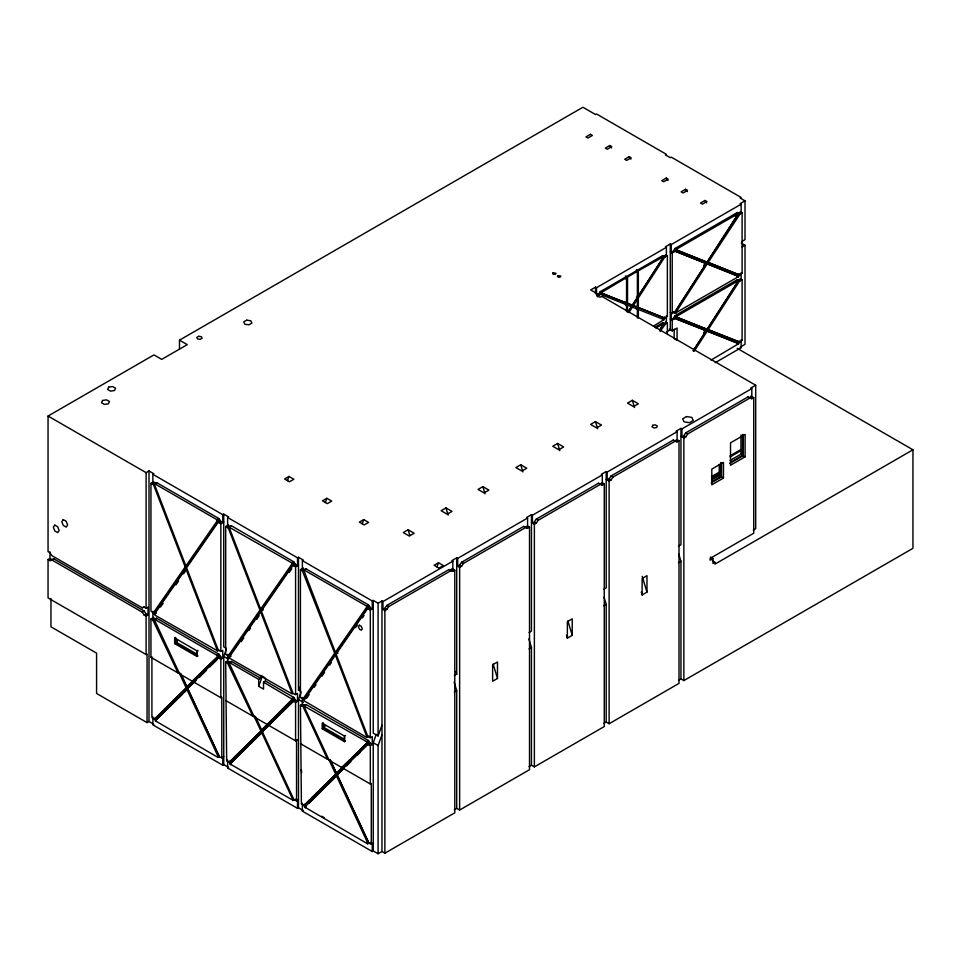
<?xml version="1.0" encoding="UTF-8"?>
<svg xmlns="http://www.w3.org/2000/svg" width="961" height="961" viewBox="0 0 961 961"><rect width="100%" height="100%" fill="white"/><g stroke="black" fill="none" stroke-linecap="round" stroke-linejoin="round"><path stroke-width="1.44" d="M260.635 675.379L260.635 678.262L231.469 661.432L229.547 662.105L227.625 661L225.691 662.117L226.664 760.656L227.625 760.103L227.625 768.007L228.598 767.455L223.745 764.644L223.745 656.423L226.291 649.396M287.471 480.656L288.997 476.44L293.85 479.251L289.465 481.785L284.612 478.974L288.997 476.44M295.123 563.915L293.177 565.032L261.332 610.944L293.177 693.626L295.58 694.563L297.526 693.434L297.526 701.35L295.604 700.245L293.682 697.35L265.488 681.073L263.542 682.19L263.542 689.109L258.689 686.31L262.257 676.484M325.335 502.507L326.86 498.303L331.713 501.101L327.317 503.636L322.464 500.837L326.86 498.303M300.925 691.391L298.487 689.998L299.52 687.175M369.865 607.064L367.931 608.181L336.086 654.093L367.931 736.775L370.321 737.712L372.267 736.594L372.267 744.499L370.345 743.394L368.435 740.499L306.211 704.581L304.289 705.266L302.379 704.149L300.433 705.278L301.406 803.816L302.379 803.252L302.379 811.168L303.352 810.603L298.487 807.805L298.487 699.572L301.045 692.545M362.213 523.817L363.738 519.601L368.604 522.4L364.207 524.934L359.354 522.135L363.738 519.601M451.862 568.54L454.781 570.221L454.781 812.85L384.88 853.2L381.973 851.518L378.093 853.752L373.24 850.953L373.24 742.733L376.292 734.288M436.955 566.966L438.492 562.75L443.345 565.548L438.949 568.083L434.096 565.284L438.492 562.75M372.267 600.985L372.267 608.89L370.345 607.784L368.435 604.889L306.211 568.972L304.289 569.657L302.379 568.54L302.379 560.635L372.267 600.985L373.24 600.421L373.24 733.147L378.093 735.946L381.973 725.243M378.093 853.752L378.093 745.532L381.973 734.817M653.456 326.163L664.003 319.629L598.895 293.778L599.868 294.342L599.388 295.063L598.415 294.51L600.337 291.615L662.549 255.686L664.471 256.371L666.393 255.266L666.393 247.349L596.505 287.699L595.532 287.147L590.679 289.946L597.49 293.874L596.721 295.52L599.388 297.057L602.235 296.613L755.694 385.217L755.694 528.742L753.268 530.136M174.65 643.582L175.623 643.029L197.942 655.919L196.969 656.471L174.65 643.582L174.65 637.984L196.969 650.873L196.933 654.165L176.632 642.441L177.461 639.654M324.181 727.633L325.01 726.192L324.181 724.366L324.181 727.633L344.482 739.345L344.482 736.078L322.199 723.165L322.199 728.774L344.519 741.664L345.492 741.099L323.16 728.21L322.199 728.774M627.941 312.037L631.449 306.619L632.41 307.172L628.914 312.601M632.386 305.154L637.383 307.304L632.386 305.154L636.422 298.907L637.383 299.472L637.383 318.007M628.314 311.712L631.473 306.799L630.5 306.247M632.41 305.346L626.548 302.859L632.41 305.346L637.383 297.646L637.383 271.338L636.422 270.786M637.383 295.58L638.356 296.144L664.003 256.419L662.549 255.686M633.359 305.718L637.383 299.472M638.356 307.688L638.356 297.97L664.964 256.755L667.366 255.818L667.366 316.349L664.964 318.175L637.383 307.136L664.964 318.175M659.943 329.647L663.991 323.376L665.444 324.097L667.366 322.992L667.366 333.671M659.955 329.863L664.003 323.593L663.03 323.028M660.099 331.461L665.444 324.097M703.632 265.596L705.254 263.086L738.745 276.48L675.571 312.95L707.164 264.023M735.345 216.465L737.784 212.705L738.745 213.27L707.164 262.197L674.598 249.187L707.164 262.197M675.415 311.136L706.191 263.458L738.745 276.48M707.128 262.005L738.733 213.042L740.186 213.774L742.108 212.669L742.108 273.2L739.706 275.026L707.128 262.005L739.706 275.026M675.078 312.553L673.156 311.881L674.61 312.613L706.215 263.65L673.637 250.629L705.254 263.086M708.101 262.569L740.186 213.774M703.632 332.77L705.254 330.26L706.215 330.824L693.253 350.909M693.229 350.705L706.191 330.632L738.745 343.642L711.044 360.087M671.246 312.986L671.246 319.629L673.156 318.523L675.078 315.628L737.303 279.711L738.745 280.444L707.164 329.371L674.598 316.349L739.706 342.2L742.108 340.362L742.108 279.843L740.162 278.714M694.202 351.27L707.164 331.197L738.745 343.642M708.101 329.731L739.706 280.78L742.108 279.843M450.913 570.209L452.835 569.104L452.835 561.188L382.946 601.55L382.946 609.454L384.856 608.349L386.778 605.454L449.003 569.537L452.859 571.339L454.781 570.221M382.946 609.454L384.88 610.571L386.802 609.466L388.724 606.571L450.937 570.654L452.859 571.339M600.829 292.901L626.548 303.039L599.856 292.336L600.829 292.901L626.548 277.597L626.548 311.7M529.523 527.072L527.577 525.955L527.577 518.039L457.688 558.389L457.688 566.305L459.61 565.2L461.52 562.305L523.745 526.376L527.601 528.178L529.523 527.072L529.523 769.689L459.634 810.039L456.715 808.357L454.289 809.763M456.715 565.741L459.634 567.422L461.544 566.317L463.466 563.422L525.679 527.505L527.601 528.178M741.135 204.2L671.246 244.55L671.246 252.455L673.156 251.35L675.078 248.455L737.303 212.537L739.213 213.222L741.135 212.105L741.135 204.2L740.162 203.636L745.015 200.837L745.015 239.673L742.108 241.355M670.273 251.902L672.22 253.019L674.61 251.193M675.571 249.74L738.745 213.27M663.991 317.623L662.549 319.797L663.522 320.349M604.265 483.924L602.319 482.794L602.319 474.89L532.43 515.24L532.43 523.144L534.352 522.039L536.274 519.144L598.487 483.227L602.343 485.029L604.265 483.924L604.265 726.54L534.376 766.89L531.457 765.208L529.03 766.614M531.457 522.592L534.376 524.274L536.298 523.168L538.208 520.273L600.433 484.344L602.343 485.029M670.273 319.076L672.22 320.193L674.61 318.355L706.215 330.824M675.571 316.914L738.745 280.444M738.733 274.462L737.303 276.636L738.264 277.2M679.007 440.763L677.073 439.645L677.073 431.729L607.172 472.079L607.172 479.995L609.094 478.89L611.016 475.995L673.229 440.078L677.097 441.868L679.007 440.763L679.007 683.391L609.118 723.741L606.211 722.059L603.784 723.453M606.211 479.431L609.118 481.113L611.04 480.007L612.95 477.112L675.175 441.195L677.097 441.868M739.706 342.2L738.733 341.635L737.303 343.81L738.264 344.374M749.892 397.602L751.814 396.497L751.814 388.58L681.926 428.93L681.926 436.847L683.836 435.729L685.758 432.834L747.97 396.917L751.838 398.719L753.748 397.614L753.748 533.223L710.071 558.437L710.071 560.215L712.99 558.533L712.99 563.482L714.924 562.353L714.924 564.131L912.95 449.796L912.95 548.323L683.86 680.58L680.953 678.898L678.526 680.304M680.953 436.282L683.86 437.964L685.782 436.859L687.704 433.964L749.916 398.034L751.838 398.719M153.34 612.89L185.185 566.978L187.131 565.861L155.286 611.761L153.34 612.89L150.949 611.052L150.949 483.359L153.856 481.677M185.893 565.969L217.474 520.43L219.42 519.312L187.827 564.852L185.893 565.969L154.301 483.96L156.727 482.662L218.94 518.592L220.862 521.487L222.772 522.592L222.772 514.676L152.883 474.326L152.883 482.242L154.805 483.347L156.727 482.662M154.301 614.331L185.893 568.792L217.474 650.813L154.781 615.064L154.301 614.331L156.247 613.214L155.286 611.761M220.381 520.754L218.435 521.883L186.59 567.783L218.435 650.465L220.838 651.402L222.772 650.285L222.772 658.201L220.838 659.318L218.916 658.213L218.435 657.492L220.381 656.363M160.511 607.064L163.07 603.364M175.875 584.913L178.446 581.213M183.563 573.825L185.269 571.375M228.081 656.039L259.938 610.127L261.873 609.01L230.027 654.922L228.081 656.039L225.691 654.213L225.691 526.508L228.598 524.826M260.635 609.118L292.228 563.578L294.162 562.461L262.581 608.001L260.635 609.118L229.042 527.108L231.469 525.823L293.682 561.741L295.604 564.636L297.526 565.741L297.526 557.824L227.625 517.474L227.625 525.391L229.547 526.496L231.469 525.823M229.042 657.492L260.635 611.953L292.228 693.962L229.523 658.213L229.042 657.492L230.988 656.363L229.547 654.201M241.235 641.6L243.794 637.912M248.911 630.524L250.629 628.062M256.599 619.449L259.158 615.749M289.261 572.372L291.772 568.744M302.835 699.188L334.68 653.288L336.614 652.159L304.769 698.07L302.835 699.188L300.433 697.362L300.433 569.669L303.352 567.987M335.377 652.279L366.97 606.739L368.904 605.622L337.323 651.15L335.377 652.279L303.796 570.257L305.73 569.14M306.583 698.287L309.142 694.599M314.271 687.211L315.977 684.749M321.959 676.136L324.518 672.448M329.635 665.06L331.341 662.597M355.618 627.605L357.3 625.191M362.321 617.935L364.003 615.52M180.524 673.301L179.551 673.853L192.236 681.181L219.42 654.922L186.866 686.935L181.1 674.538M153.856 617.286L150.949 618.968L150.949 657.336L151.91 656.783L151.91 717.507L154.313 719.333L187.071 687.127L180.836 673.733M186.866 686.935L193.197 680.616L192.236 681.181M187.071 687.127L154.313 719.333M193.762 682.058L194.735 681.505L187.623 688.569L219.408 756.92L221.811 757.857L221.811 697.133L220.838 697.698L193.762 682.058L218.435 657.492M155.274 720.786L187.827 688.773L219.42 756.703L217.967 757.436L155.274 720.786L182.566 694.01M184.668 691.92L187.827 688.773M196.008 680.628L187.623 688.569M199.191 677.469L206.603 670.081M209.786 666.91L217.198 659.534M292.228 699.188L261.608 730.084L294.162 698.07L292.228 699.188L263.542 682.19M226.664 760.656L229.054 762.493L261.812 730.288L255.578 716.882M229.054 762.493L261.812 730.288M298.487 739.165L295.58 740.847L268.503 725.219L295.123 699.524L262.365 731.729L294.15 800.069L295.604 799.348L293.682 800.02M230.015 763.935L262.581 731.922L230.015 763.935L293.189 800.417L261.608 732.486M262.365 731.729L269.476 724.654M330.007 759.598L329.034 760.163L341.72 767.479L368.904 741.231L336.35 773.233L330.584 760.836M301.406 803.816L303.808 805.642L336.554 773.437L330.32 760.031M336.35 773.233L342.693 766.926L341.72 767.479M336.554 773.437L303.808 805.642M343.245 768.368L344.218 767.803L337.119 774.878L368.892 843.229L371.294 844.166L371.294 783.443L370.321 783.996L343.245 768.368L369.865 742.673L367.751 744.787M369.865 842.665L367.462 843.734L304.757 807.096L337.323 775.083L368.904 843.001M308.889 803.384L337.323 775.083M343.377 769.04L337.119 774.878M346.561 765.881L350.801 761.665M357.156 755.334L360.339 752.163M153.856 724.294L149.003 721.495L147.057 722.612L147.057 653.985L146.096 654.537L48.05 597.934L48.05 559.566L49.972 560.671L51.882 559.987L142.252 612.157L144.174 615.052L146.096 616.169L148.03 615.04L148.03 607.136L146.096 608.253L144.174 607.148L142.252 607.82L51.882 555.65L49.972 552.755L48.05 551.65L48.05 416.041L153.952 354.897L161.712 359.39L187.251 344.639L179.491 340.158L179.491 349.095M179.491 340.158L582.907 107.248L595.532 114.527L596.505 113.963L666.393 154.325L665.42 154.877L670.273 157.676L671.246 157.124L741.135 197.473L740.162 198.038L745.015 200.837M609.815 145.507L605.334 148.102L607.268 149.219L611.761 146.637L609.815 145.507L611.508 147.91M629.191 156.703L624.71 159.286L626.656 160.403L631.137 157.82L629.191 156.703L630.884 159.106M48.05 416.041L146.096 472.644L149.003 470.962L153.856 473.761L152.883 474.326M666.225 178.073L661.745 180.668L663.679 181.785L668.171 179.202L666.225 178.073L667.919 180.476M150.949 483.359L152.859 484.464L154.805 483.347M152.859 484.464L156.247 482.83M685.601 189.269L681.121 191.852L683.067 192.981L687.547 190.386L685.601 189.269L687.295 191.671M48.05 559.566L49.996 558.437L51.906 559.554L53.828 558.87L144.198 611.04L146.12 613.935L148.03 615.04M49.972 560.671L51.906 559.554M51.882 559.987L53.828 558.87M704.978 200.453L700.497 203.047L702.443 204.164L706.924 201.57L704.978 200.453L706.671 202.855M671.246 244.55L670.273 243.986L665.42 246.785L666.393 247.349M626.548 276.48L627.521 277.044L637.383 271.338M636.422 269.657L638.356 270.786L664.003 256.419M597.466 296.168L599.388 295.063M222.772 514.676L223.745 514.111L228.598 516.922L227.625 517.474M154.781 483.791L216.994 519.709L218.94 518.592M218.435 521.883L218.916 522.604L220.862 521.487M218.916 522.604L220.838 523.709L223.745 522.027M225.691 526.508L227.613 527.625L229.547 526.496M227.613 527.625L230.027 526.328M742.108 246.953L745.015 245.271L745.015 344.35L740.162 347.161L741.135 347.714L741.135 341.119M142.252 607.82L144.198 606.703M142.252 612.157L144.198 611.04M144.174 615.052L146.12 613.935M670.273 312.421L672.22 313.55L674.129 312.445M654.777 327.353L662.549 322.86L664.471 323.545L666.393 322.428L666.393 317.118M655.75 327.917L664.003 323.593M737.303 279.711L739.213 280.384L741.135 279.279L741.135 273.969M150.949 618.968L152.859 620.073L155.286 618.788M186.098 687.692L154.301 619.569L156.247 618.44M154.301 619.569L156.727 618.271L218.94 654.201L220.862 657.096L222.772 658.201M666.634 331.845L670.273 329.743L670.273 243.986M669.3 329.191L672.22 330.872L677.073 328.061L677.073 340.398L675.127 339.269M297.526 557.824L298.487 557.272L303.352 560.071L302.379 560.635M229.042 527.108L291.748 562.858L293.682 561.741M293.177 565.032L293.658 565.753L295.604 564.636M293.658 565.753L295.58 566.858L298.487 565.176M174.65 637.984L175.623 637.419L175.623 643.029M300.433 569.669L302.355 570.774L304.769 569.477M303.796 570.257L306.211 568.972M261.332 610.944L263.278 609.815M196.969 656.471L196.969 650.873L197.942 650.309M408.113 529.775L403.26 532.574L409.29 536.058L414.143 533.247L408.113 529.775L409.854 535.517M445.976 507.913L441.123 510.711L447.153 514.195L452.006 511.396L445.976 507.913L448.138 515.084M482.866 486.614L478.013 489.425L484.032 492.897L488.885 490.098L482.866 486.614L485.029 493.798M520.718 464.764L515.865 467.563L521.895 471.046L526.748 468.235L520.718 464.764L522.88 471.923M557.608 443.465L552.755 446.264L558.785 449.748L563.639 446.949L557.608 443.465L559.77 450.649M595.46 421.603L590.607 424.414L596.637 427.885L601.49 425.086L595.46 421.603L597.634 428.774M632.35 400.317L627.497 403.115L633.527 406.599L638.38 403.788L632.35 400.317L634.524 407.5M150.949 657.336L178.025 672.976L178.998 672.412M715.248 362.657L741.135 347.714M216.994 650.981L218.94 649.864M154.781 619.401L216.994 655.318L218.94 654.201M218.916 658.213L220.862 657.096M225.691 662.117L227.613 663.234L230.027 661.937M266.978 724.33L254.293 717.014L229.042 662.718L230.988 661.6M229.042 662.718L231.469 661.432M304.265 570.089L366.489 606.019L368.435 604.889M373.24 600.421L378.093 603.22L381.973 600.985L382.946 601.55M457.688 558.389L456.715 557.824L451.862 560.635L452.835 561.188M532.43 515.24L531.457 514.676L526.604 517.474L527.577 518.039M607.172 472.079L606.211 471.527L601.358 474.326L602.319 474.89M681.926 428.93L680.953 428.366L676.1 431.177L677.073 431.729M755.694 385.217L750.841 388.016L751.814 388.58M367.931 608.181L368.411 608.914L370.345 607.784M368.411 608.914L370.321 610.019L372.267 608.89M229.523 662.549L258.689 679.391L260.635 678.262M525.667 527.06L527.577 525.955M600.409 483.912L602.319 482.794M675.151 440.751L677.073 439.645M336.086 654.093L338.02 652.975M225.691 700.497L252.767 716.125L253.74 715.573L260.839 730.84M254.293 717.014L255.266 716.45M291.748 698.467L293.682 697.35M293.177 700.641L293.658 701.362L295.604 700.245M293.658 701.362L295.58 702.467L297.526 701.35M730.06 455.814L740.943 449.52M730.06 456.968L740.943 450.673M268.503 725.219L270.449 724.089M300.433 705.278L302.355 706.383L304.289 705.266M302.355 706.383L304.769 705.086M335.581 774.001L303.796 705.867L306.211 704.581M730.06 460.475L740.943 454.193L740.943 435.129M217.967 757.436L219.42 756.703M730.432 462.325L742.517 455.346L742.517 434.396M729.807 463.418L743.153 455.718L745.099 456.835L745.099 434.42L730.528 442.817L730.528 465.244L745.099 456.835M221.811 757.857L223.745 756.739M711.5 476.632L719.26 472.151M711.5 478.314L719.26 473.833M711.5 480.007L719.26 475.515L719.26 464.367M711.885 481.665L720.786 476.524L720.786 462.529M711.176 482.927L721.531 476.956L723.465 478.073L723.465 462.385L711.813 469.1L711.813 484.8L723.465 478.073M152.883 716.942L152.883 724.858L222.772 765.208L223.745 764.644M228.574 761.773L229.547 761.208M230.496 764.668L231.469 764.103M345.492 735.501L344.519 736.054L344.519 741.664M454.289 675.607L456.715 674.202L456.715 557.824M529.03 632.458L531.457 631.053L531.457 514.676M603.784 589.297L606.211 587.904L606.211 471.527M678.526 546.148L680.953 544.743L680.953 428.366M300.433 743.646L327.509 759.286L328.482 758.722M366.97 737.111L335.377 655.102L303.796 700.641L366.489 737.291L368.904 735.994M303.796 705.867L366.489 741.628L368.435 740.499M454.289 692.088L456.715 690.683L454.109 682.058M529.03 648.927L531.457 647.534L528.862 638.909M603.784 605.778L606.211 604.373L604.037 597.189M678.526 562.629L680.953 561.224L678.778 554.041M367.931 743.79L368.411 744.523L370.345 743.394M368.411 744.523L370.321 745.628L372.267 744.499M497.486 678.466L492.633 681.265L492.633 664.796L497.486 661.997L497.486 678.466L493.161 664.135M567.374 638.116L572.227 635.317L572.227 618.836L567.374 621.635L567.374 638.116L566.51 635.245M642.128 594.967L646.981 592.156L646.981 575.687L642.128 578.486L642.128 594.967L641.251 592.096M292.709 800.585L294.162 799.852M294.15 800.069L295.123 799.516M294.631 799.9L296.553 801.006L298.487 799.888M227.625 768.007L297.526 808.357L298.487 807.805M304.757 807.096L305.73 806.531M305.238 807.817L306.211 807.252L304.289 804.357M367.462 843.734L370.345 842.497L369.372 843.061M371.294 844.166L373.24 843.049M302.379 811.168L372.267 851.518L373.24 850.953M156.727 618.271L154.805 618.956L152.883 617.851L152.883 611.256M152.859 620.073L178.025 672.976M302.355 570.774L334.68 653.288M227.613 663.234L252.767 716.125M738.733 341.635L707.128 329.179L738.733 280.216L739.706 280.78M705.254 330.26L673.637 317.803L674.61 318.355M740.162 211.552L742.108 212.669M737.303 212.537L738.264 213.102M741.375 243.169L745.015 245.271M741.135 272.636L742.108 273.2M739.213 273.741L740.186 274.305M739.213 280.384L740.186 280.948M675.078 248.455L676.051 249.019M673.156 251.35L674.129 251.914M665.42 254.701L667.366 255.818M664.471 256.371L665.444 256.935M664.964 256.755L663.991 256.203L637.383 297.405L638.356 297.97M741.135 339.81L742.108 340.362M739.213 340.915L740.186 341.479M625.575 277.044L626.548 277.597M737.219 348.338L912.95 449.796M674.598 312.385L676.051 313.118M706.191 330.632L707.164 331.197M673.637 312.049L674.61 312.613M675.078 315.628L676.051 316.193M636.422 297.081L637.383 297.646M673.156 318.523L674.129 319.088M666.393 315.785L667.366 316.349M664.471 316.902L665.444 317.454M663.03 319.064L664.003 319.629M665.42 321.875L667.366 322.992M662.549 322.86L663.522 323.425M637.383 308.961L638.356 309.514L638.356 317.875M636.422 308.577L637.383 309.13M626.548 304.685L627.521 305.238L627.521 311.652M625.575 304.301L626.548 304.865M600.337 291.615L601.31 292.168M750.841 395.932L753.748 397.614M747.97 396.917L749.916 398.034M685.758 432.834L687.704 433.964M683.836 435.729L685.782 436.859M673.229 440.078L675.175 441.195M611.016 475.995L612.95 477.112M609.094 478.89L611.04 480.007M598.487 483.227L600.433 484.344M710.395 557.044L712.99 558.533M712.329 560.864L714.924 562.353M536.274 519.144L538.208 520.273M534.352 522.039L536.298 523.168M523.745 526.376L525.679 527.505M461.52 562.305L463.466 563.422M459.61 565.2L461.544 566.317M449.003 569.537L450.937 570.654M386.778 605.454L388.724 606.571M384.856 608.349L386.802 609.466M226.171 648.243L223.745 646.837L223.745 514.111M261.885 676.003L264.311 677.409M223.745 656.423L228.598 659.222M298.487 699.572L303.352 702.383M373.24 742.733L378.093 745.532M321.767 816.237L324.362 817.727M147.057 722.612L96.581 693.47L96.581 653.156L50.957 626.812L50.957 598.499M196.933 650.897L197.762 651.378M719.26 475.515L720.786 476.524M740.943 454.193L742.517 455.346M366.489 606.019L366.97 606.739M291.748 562.858L292.228 563.578M366.489 741.628L366.97 742.348M216.994 519.709L217.474 520.43M304.289 697.35L304.769 698.07M216.994 655.318L217.474 656.039M230.027 761.929L230.988 763.382M154.805 718.059L156.247 720.221M336.35 775.635L367.943 843.566M302.835 706.215L327.509 759.286M186.866 689.337L218.447 757.256M228.081 527.445L259.938 610.127M153.34 484.296L185.185 566.978M642.212 576.396L646.981 592.156M567.903 620.986L572.227 635.317M455.862 671.355L456.715 674.202M301.31 769.665L301.682 772.536M743.153 434.792L743.153 455.718M721.531 462.685L721.531 476.956M683.86 437.964L683.86 680.58M680.953 561.224L680.953 678.898M674.154 329.118L674.154 338.716M672.22 253.019L672.22 313.55M672.22 320.193L672.22 330.872M638.356 270.786L638.356 296.144M636.422 306.199L636.422 309.118M627.521 277.044L627.521 303.412M625.575 275.915L625.575 278.846M625.575 302.222L625.575 305.142M609.118 481.113L609.118 723.741M606.211 604.373L606.211 722.059M597.49 293.874L597.49 296.865M596.505 287.699L596.505 294.294M595.532 287.147L595.532 293.73M534.376 524.274L534.376 766.89M531.457 647.534L531.457 765.208M459.634 567.422L459.634 810.039M456.715 690.683L456.715 808.357M384.88 610.571L384.88 853.2M381.973 600.985L381.973 851.518M378.093 603.22L378.093 735.946M372.267 843.602L372.267 851.518M370.321 610.019L370.321 737.712M370.321 745.628L370.321 783.996M323.16 722.612L323.16 728.21M302.379 697.566L302.379 704.149M298.487 557.272L298.487 689.998M297.526 800.453L297.526 808.357M296.553 740.282L296.553 801.006M295.58 566.858L295.58 694.563M295.58 702.467L295.58 740.847M265.488 678.178L265.488 681.073M258.689 679.391L258.689 686.31M227.625 654.405L227.625 661M222.772 757.292L222.772 765.208M220.838 523.709L220.838 651.402M220.838 659.318L220.838 697.698M176.632 639.173L176.632 642.441M149.003 470.962L149.003 721.495M146.096 472.644L146.096 608.253M146.096 616.169L146.096 654.537M49.996 551.842L49.996 558.437M108.677 387.151L107.608 389.445L110.527 391.127L114.503 390.514L115.572 388.22L112.653 386.538L108.677 387.151M102.587 400.449L101.518 402.743L104.425 404.425L108.401 403.812L109.47 401.518L106.563 399.836L102.587 400.449M553.068 272.816L552.623 273.777L553.836 274.486L555.518 274.233L555.963 273.26L553.068 272.816M557.921 275.615L557.476 276.588L558.701 277.285L560.371 277.032L560.816 276.071L557.921 275.615M652.747 425.279L652.038 426.816L653.973 427.933L656.627 427.525L657.336 425.999L655.402 424.87L652.747 425.279M54.801 525.114L53.348 527.181L54.801 530.94L57.72 532.622L59.174 530.544L57.72 526.796L54.801 525.114M63.27 519.589L61.816 521.667L63.27 525.415L66.177 527.096L67.642 525.03L66.177 521.27L63.27 519.589M359.378 625.227L358.405 626.608L359.378 629.107L361.312 630.224L362.285 628.842L361.312 626.344L359.378 625.227M198.735 336.29L196.789 337.407L197.51 338.945L200.152 339.353L202.098 338.236L201.39 336.698L198.735 336.29M246.713 320.145L243.746 321.863L244.827 324.205L248.899 324.842L251.878 323.124L250.785 320.77L246.713 320.145M590.438 134.324L585.958 136.906L587.892 138.036L592.384 135.441L590.438 134.324M686.538 416.569L682.646 418.804L684.076 421.867L689.373 422.684L693.253 420.45L691.836 417.386L686.538 416.569"/></g></svg>
